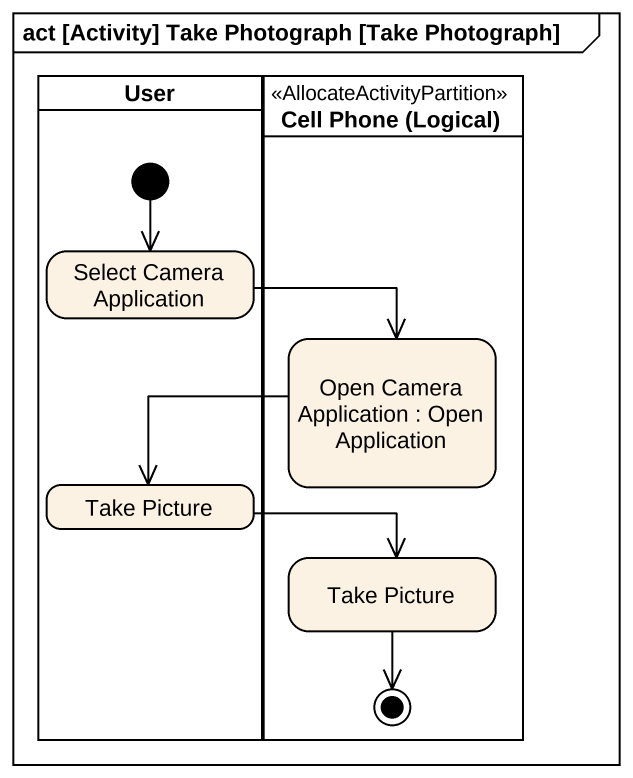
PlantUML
@startuml
mainframe act [Activity] Take Photograph [Take Photograph]
hide empty description
state User <<partition>> {
  state "Select Camera Application" as Select_Camera_Application
  state "Take Picture" as Take_Picture
  [*] --> Select_Camera_Application
}
state "Cell Phone (Logical)" as Cell_Phone_Logical <<AllocateActivityPartition>> {
  state "Open Camera Application : Open Application" as Open_Camera_Application
  state "Take Picture" as Take_Picture_2
  Take_Picture_2 --> [*]
}
Select_Camera_Application -right-> Open_Camera_Application
Open_Camera_Application -left-> Take_Picture
Take_Picture -right-> Take_Picture_2
@enduml
